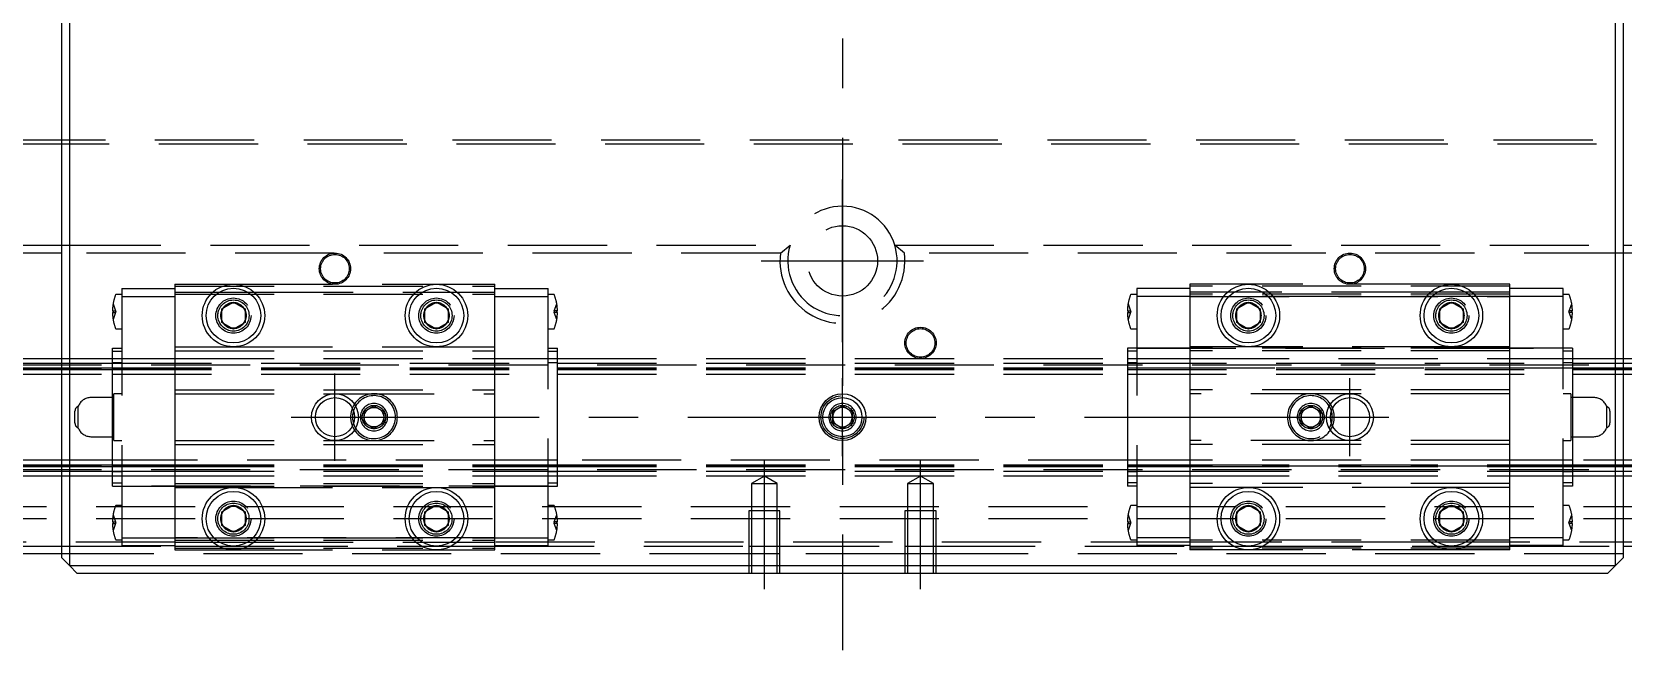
# Model space of a CAD drawing. Extents: x -40 to 841, y -348 to 108.
# Drawn here: x 156.2 to 360, y -109.8 to -30.7 of the extents above; entities that cross this region are included whole.
import ezdxf

# ---------------------------------------------------------------- set-up
doc = ezdxf.new("R2010")
doc.units = 0
doc.linetypes.add('CENTER', pattern=[50.8, 31.75, -6.35, 6.35, -6.35])
doc.linetypes.add('DASHED', pattern=[19.05, 12.7, -6.35])
doc.layers.get('0').update_dxf_attribs({"linetype": 'CONTINUOUS'})
doc.layers.add('CENTER', color=1, linetype='CENTER')

msp = doc.modelspace()

# ---------------------------------------------------------------- linework, layer by layer
at = {"color": 7, "linetype": 'CONTINUOUS'}
for p, q in [((160, -98), (160, 98)), ((161, 99), (161, -99)), ((359, -99), (359, 99)), ((360, 98), (360, -98)), ((146.71, -58), (160, -58)), ((160, -59), (147.94, -59)), ((360, -58), (373.29, -58)), ((372.06, -59), (360, -59)), ((180.5, -66.13), (182, -65.27)), ((180.5, -67.87), (180.5, -66.13)), ((182, -65.27), (183.5, -66.13)), ((183.5, -66.13), (183.5, -67.87)), ((206.5, -66.13), (208, -65.27)), ((206.5, -67.87), (206.5, -66.13)), ((208, -65.27), (209.5, -66.13)), ((209.5, -66.13), (209.5, -67.87)), ((310.5, -66.13), (312, -65.27)), ((310.5, -67.87), (310.5, -66.13)), ((312, -65.27), (313.5, -66.13)), ((313.5, -66.13), (313.5, -67.87)), ((336.5, -66.13), (338, -65.27)), ((336.5, -67.87), (336.5, -66.13)), ((338, -65.27), (339.5, -66.13)), ((339.5, -66.13), (339.5, -67.87)), ((182, -68.73), (180.5, -67.87)), ((183.5, -67.87), (182, -68.73)), ((208, -68.73), (206.5, -67.87)), ((209.5, -67.87), (208, -68.73)), ((312, -68.73), (310.5, -67.87)), ((313.5, -67.87), (312, -68.73)), ((338, -68.73), (336.5, -67.87)), ((339.5, -67.87), (338, -68.73)), ((0, -72.5), (160, -72.5)), ((360, -72.5), (520, -72.5)), ((0, -73.68), (160, -73.68)), ((0, -73.9), (160, -73.9)), ((360, -73.68), (520, -73.68)), ((360, -73.9), (520, -73.9)), ((0, -86.1), (160, -86.1)), ((0, -86.32), (160, -86.32)), ((0, -87.5), (160, -87.5)), ((360, -86.1), (520, -86.1)), ((360, -86.32), (520, -86.32)), ((360, -87.5), (520, -87.5)), ((180.5, -92.13), (182, -91.27)), ((182, -91.27), (183.5, -92.13)), ((206.5, -92.13), (208, -91.27)), ((208, -91.27), (209.5, -92.13)), ((310.5, -92.13), (312, -91.27)), ((312, -91.27), (313.5, -92.13)), ((336.5, -92.13), (338, -91.27)), ((338, -91.27), (339.5, -92.13)), ((180.5, -93.87), (180.5, -92.13)), ((183.5, -92.13), (183.5, -93.87)), ((206.5, -93.87), (206.5, -92.13)), ((209.5, -92.13), (209.5, -93.87)), ((310.5, -93.87), (310.5, -92.13)), ((313.5, -92.13), (313.5, -93.87)), ((336.5, -93.87), (336.5, -92.13)), ((339.5, -92.13), (339.5, -93.87)), ((182, -94.73), (180.5, -93.87)), ((183.5, -93.87), (182, -94.73)), ((208, -94.73), (206.5, -93.87)), ((209.5, -93.87), (208, -94.73)), ((312, -94.73), (310.5, -93.87)), ((313.5, -93.87), (312, -94.73)), ((338, -94.73), (336.5, -93.87)), ((339.5, -93.87), (338, -94.73)), ((1, -96.5), (160, -96.5)), ((160, -97.5), (2, -97.5)), ((360, -96.5), (519, -96.5)), ((160, -98), (161, -99)), ((161, -99), (359, -99)), ((161, -99), (162, -100)), ((358, -100), (359, -99)), ((359, -99), (360, -98)), ((358, -100), (162, -100))]:
    msp.add_line(p, q, dxfattribs=at)
at = {"color": 3, "linetype": 'DASHED'}
for p, q in [((0.5, -44.5), (519.5, -44.5)), ((1, -45), (519, -45)), ((160, -58), (253.29, -58)), ((252.06, -59), (160, -59)), ((252.06, -59), (253.29, -58)), ((266.71, -58), (360, -58)), ((267.94, -59), (266.71, -58)), ((360, -59), (267.94, -59)), ((174.5, -63), (182, -63)), ((174.5, -63), (174.5, -64)), ((182, -63), (208, -63)), ((208, -63), (215.5, -63)), ((215.5, -64), (215.5, -63)), ((304.5, -63), (304.5, -64)), ((312, -63), (304.5, -63)), ((338, -63), (312, -63)), ((345.5, -63), (338, -63)), ((345.5, -64), (345.5, -63)), ((167.7, -64.3), (166.99, -64.3)), ((167.7, -63.55), (167.7, -64.55)), ((167.7, -63.55), (174.5, -63.55)), ((167.7, -64.55), (167.7, -95.45)), ((167.7, -64.55), (174.5, -64.55)), ((174.5, -63.25), (215.5, -63.25)), ((174.5, -64), (174.5, -71)), ((174.5, -64), (179.35, -64)), ((174.5, -64.25), (215.5, -64.25)), ((179.35, -64), (180.2, -64)), ((180.2, -64), (183.8, -64)), ((183.8, -64), (184.65, -64)), ((184.65, -64), (205.35, -64)), ((205.35, -64), (206.2, -64)), ((206.2, -64), (209.8, -64)), ((209.8, -64), (210.65, -64)), ((210.65, -64), (215.5, -64)), ((215.5, -63.55), (222.3, -63.55)), ((215.5, -71), (215.5, -64)), ((215.5, -64.55), (222.3, -64.55)), ((222.3, -64.55), (222.3, -63.55)), ((223.01, -64.3), (222.3, -64.3)), ((222.3, -95.45), (222.3, -64.55)), ((297.7, -64.3), (296.99, -64.3)), ((304.5, -63.55), (297.7, -63.55)), ((297.7, -63.55), (297.7, -64.55)), ((297.7, -64.55), (297.7, -95.45)), ((304.5, -64.55), (297.7, -64.55)), ((345.5, -63.25), (304.5, -63.25)), ((304.5, -64), (304.5, -71)), ((309.35, -64), (304.5, -64)), ((345.5, -64.25), (304.5, -64.25)), ((345.5, -64.55), (304.5, -64.55)), ((304.5, -64.55), (345.5, -64.55)), ((310.2, -64), (309.35, -64)), ((313.8, -64), (310.2, -64)), ((314.65, -64), (313.8, -64)), ((335.35, -64), (314.65, -64)), ((336.2, -64), (335.35, -64)), ((339.8, -64), (336.2, -64)), ((340.65, -64), (339.8, -64)), ((345.5, -64), (340.65, -64)), ((352.3, -63.55), (345.5, -63.55)), ((345.5, -71), (345.5, -64)), ((352.3, -64.55), (345.5, -64.55)), ((352.3, -64.55), (352.3, -63.55)), ((353.01, -64.3), (352.3, -64.3)), ((352.3, -95.45), (352.3, -64.55)), ((166.5, -66.4), (166.58, -66.4)), ((166.58, -66.6), (166.5, -66.6)), ((166.58, -65.5), (166.9, -66.4)), ((166.58, -66.4), (166.9, -66.4)), ((166.58, -66.4), (166.58, -66.6)), ((166.9, -66.6), (166.58, -67.5)), ((166.58, -66.6), (166.9, -66.6)), ((166.9, -66.4), (166.94, -66.5)), ((166.9, -66.6), (166.94, -66.5)), ((180, -67), (180.03, -66.65)), ((206, -67), (206.03, -66.65)), ((223.1, -66.4), (223.06, -66.5)), ((223.1, -66.6), (223.06, -66.5)), ((223.1, -66.4), (223.42, -65.5)), ((223.42, -66.4), (223.1, -66.4)), ((223.42, -67.5), (223.1, -66.6)), ((223.42, -66.6), (223.1, -66.6)), ((223.42, -66.6), (223.42, -66.4)), ((223.42, -66.4), (223.5, -66.4)), ((223.5, -66.6), (223.42, -66.6)), ((296.5, -66.4), (296.58, -66.4)), ((296.58, -66.6), (296.5, -66.6)), ((296.58, -65.5), (296.9, -66.4)), ((296.58, -66.4), (296.9, -66.4)), ((296.58, -66.4), (296.58, -66.6)), ((296.9, -66.6), (296.58, -67.5)), ((296.58, -66.6), (296.9, -66.6)), ((296.9, -66.4), (296.94, -66.5)), ((296.9, -66.6), (296.94, -66.5)), ((310, -67), (310.03, -66.65)), ((336, -67), (336.03, -66.65)), ((353.1, -66.4), (353.06, -66.5)), ((353.1, -66.6), (353.06, -66.5)), ((353.1, -66.4), (353.42, -65.5)), ((353.42, -66.4), (353.1, -66.4)), ((353.42, -67.5), (353.1, -66.6)), ((353.42, -66.6), (353.1, -66.6)), ((353.42, -66.6), (353.42, -66.4)), ((353.42, -66.4), (353.5, -66.4)), ((353.5, -66.6), (353.42, -66.6)), ((166.99, -68.7), (167.7, -68.7)), ((222.3, -68.7), (223.01, -68.7)), ((296.99, -68.7), (297.7, -68.7)), ((352.3, -68.7), (353.01, -68.7)), ((166.5, -71.57), (166.5, -71.18)), ((166.5, -71.18), (167.7, -71.18)), ((174.5, -71), (174.5, -71.5)), ((174.5, -71), (182, -71)), ((182, -71), (208, -71)), ((208, -71), (215.5, -71)), ((215.5, -71.5), (215.5, -71)), ((222.3, -71.18), (223.5, -71.18)), ((223.5, -71.57), (223.5, -71.18)), ((304.5, -71.18), (296.5, -71.18)), ((296.5, -71.18), (296.5, -71.57)), ((297.7, -71.18), (352.3, -71.18)), ((304.5, -71), (304.5, -71.5)), ((312, -71), (304.5, -71)), ((345.5, -71.18), (304.5, -71.18)), ((338, -71), (312, -71)), ((345.5, -71), (338, -71)), ((345.5, -71.5), (345.5, -71)), ((353.5, -71.18), (345.5, -71.18)), ((353.5, -71.18), (353.5, -71.57)), ((0, -73.09), (160, -73.09)), ((0, -73.3), (520, -73.3)), ((160, -72.5), (166.5, -72.5)), ((160, -73.09), (166.5, -73.09)), ((166.5, -71.57), (167.7, -71.57)), ((166.5, -73.97), (166.5, -71.57)), ((166.5, -72.5), (174.5, -72.5)), ((166.5, -72.99), (167.7, -72.99)), ((166.5, -73.09), (223.5, -73.09)), ((174.5, -71.5), (174.5, -76.5)), ((174.5, -71.5), (215.5, -71.5)), ((174.5, -72.5), (215.5, -72.5)), ((215.5, -76.5), (215.5, -71.5)), ((215.5, -72.5), (223.5, -72.5)), ((222.3, -71.57), (223.5, -71.57)), ((222.3, -72.99), (223.5, -72.99)), ((223.5, -73.97), (223.5, -71.57)), ((223.5, -72.5), (296.5, -72.5)), ((223.5, -73.09), (296.5, -73.09)), ((296.5, -71.57), (296.5, -73.97)), ((297.7, -71.57), (296.5, -71.57)), ((296.5, -72.5), (304.5, -72.5)), ((296.5, -72.99), (297.7, -72.99)), ((296.5, -73.09), (353.5, -73.09)), ((304.5, -71.5), (304.5, -76.5)), ((345.5, -71.5), (304.5, -71.5)), ((304.5, -72.5), (345.5, -72.5)), ((345.5, -76.5), (345.5, -71.5)), ((345.5, -72.5), (353.5, -72.5)), ((353.5, -71.57), (352.3, -71.57)), ((352.3, -72.99), (353.5, -72.99)), ((353.5, -71.57), (353.5, -73.97)), ((353.5, -72.5), (360, -72.5)), ((353.5, -73.09), (360, -73.09)), ((360, -73.09), (520, -73.09)), ((0, -73.74), (166.5, -73.74)), ((0, -74.5), (166.5, -74.5)), ((160, -73.68), (166.5, -73.68)), ((160, -73.9), (166.5, -73.9)), ((166.5, -73.68), (223.5, -73.68)), ((166.5, -73.74), (223.5, -73.74)), ((166.5, -73.9), (223.5, -73.9)), ((166.5, -86.03), (166.5, -73.97)), ((166.5, -74.5), (223.5, -74.5)), ((223.5, -73.68), (296.5, -73.68)), ((223.5, -73.74), (296.5, -73.74)), ((223.5, -73.9), (296.5, -73.9)), ((223.5, -86.03), (223.5, -73.97)), ((223.5, -74.5), (296.5, -74.5)), ((296.5, -73.68), (353.5, -73.68)), ((353.5, -73.74), (296.5, -73.74)), ((296.5, -73.9), (353.5, -73.9)), ((296.5, -73.97), (296.5, -86.03)), ((296.5, -74.5), (353.5, -74.5)), ((353.5, -73.68), (360, -73.68)), ((353.5, -73.74), (520, -73.74)), ((353.5, -73.9), (360, -73.9)), ((353.5, -73.97), (353.5, -86.03)), ((353.5, -74.5), (520, -74.5)), ((167.7, -77), (166.7, -77)), ((166.7, -80), (166.7, -77)), ((174.5, -76.5), (215.5, -76.5)), ((174.5, -76.5), (174.5, -77)), ((174.5, -77), (195, -77)), ((174.5, -77), (174.5, -83)), ((195, -77), (215.5, -77)), ((215.5, -77), (215.5, -76.5)), ((215.5, -83), (215.5, -77)), ((304.5, -76.5), (304.5, -77)), ((345.5, -76.5), (304.5, -76.5)), ((304.5, -77), (304.5, -83)), ((325, -77), (304.5, -77)), ((345.5, -77), (325, -77)), ((345.5, -77), (345.5, -76.5)), ((345.5, -83), (345.5, -77)), ((353.3, -77), (352.3, -77)), ((353.3, -77), (353.3, -83)), ((161.7, -80), (161.7, -79.25)), ((162.12, -80), (162.12, -78.61)), ((166.7, -77.5), (163.75, -77.5)), ((198.75, -79.28), (200, -78.56)), ((198.75, -80.72), (198.75, -79.28)), ((200, -78.56), (201.25, -79.28)), ((201.25, -79.28), (201.25, -80.72)), ((258.75, -79.28), (260, -78.56)), ((258.75, -80.72), (258.75, -79.28)), ((260, -78.56), (261.25, -79.28)), ((261.25, -79.28), (261.25, -80.72)), ((318.75, -79.28), (320, -78.56)), ((318.75, -80.72), (318.75, -79.28)), ((320, -78.56), (321.25, -79.28)), ((321.25, -79.28), (321.25, -80.72)), ((356.25, -77.5), (353.3, -77.5)), ((357.88, -78.61), (357.88, -80)), ((358.3, -79.25), (358.3, -80)), ((161.7, -80.75), (161.7, -80)), ((162.12, -81.39), (162.12, -80)), ((166.7, -83), (166.7, -80)), ((198.5, -80), (198.52, -79.75)), ((200, -81.44), (198.75, -80.72)), ((201.25, -80.72), (200, -81.44)), ((258.5, -80), (258.52, -79.75)), ((260, -81.44), (258.75, -80.72)), ((261.25, -80.72), (260, -81.44)), ((318.5, -80), (318.52, -79.75)), ((320, -81.44), (318.75, -80.72)), ((321.25, -80.72), (320, -81.44)), ((357.88, -80), (357.88, -81.39)), ((358.3, -80), (358.3, -80.75)), ((163.75, -82.5), (166.7, -82.5)), ((166.7, -83), (167.7, -83)), ((174.5, -83), (195, -83)), ((174.5, -83), (174.5, -83.5)), ((174.5, -83.5), (174.5, -88.5)), ((174.5, -83.5), (215.5, -83.5)), ((195, -83), (215.5, -83)), ((215.5, -83.5), (215.5, -83)), ((215.5, -88.5), (215.5, -83.5)), ((304.5, -83), (304.5, -83.5)), ((325, -83), (304.5, -83)), ((304.5, -83.5), (304.5, -88.5)), ((345.5, -83.5), (304.5, -83.5)), ((345.5, -83), (325, -83)), ((345.5, -83.5), (345.5, -83)), ((345.5, -88.5), (345.5, -83.5)), ((352.3, -83), (353.3, -83)), ((353.3, -82.5), (356.25, -82.5)), ((166.5, -85.5), (0, -85.5)), ((174.5, -85.5), (166.5, -85.5)), ((215.5, -85.5), (174.5, -85.5)), ((223.5, -85.5), (215.5, -85.5)), ((296.5, -85.5), (223.5, -85.5)), ((304.5, -85.5), (296.5, -85.5)), ((345.5, -85.5), (304.5, -85.5)), ((353.5, -85.5), (345.5, -85.5)), ((520, -85.5), (353.5, -85.5)), ((0, -86.26), (166.5, -86.26)), ((0, -86.7), (520, -86.7)), ((0, -86.91), (160, -86.91)), ((160, -86.1), (166.5, -86.1)), ((160, -86.32), (166.5, -86.32)), ((160, -86.91), (166.5, -86.91)), ((160, -87.5), (166.5, -87.5)), ((166.5, -88.43), (166.5, -86.03)), ((166.5, -86.1), (174.5, -86.1)), ((166.5, -86.26), (174.5, -86.26)), ((166.5, -86.32), (174.5, -86.32)), ((166.5, -86.91), (174.5, -86.91)), ((167.7, -87.01), (166.5, -87.01)), ((166.5, -87.5), (174.5, -87.5)), ((174.5, -86.1), (215.5, -86.1)), ((174.5, -86.26), (215.5, -86.26)), ((174.5, -86.32), (215.5, -86.32)), ((174.5, -86.91), (215.5, -86.91)), ((174.5, -87.5), (215.5, -87.5)), ((215.5, -86.1), (223.5, -86.1)), ((215.5, -86.26), (223.5, -86.26)), ((215.5, -86.32), (223.5, -86.32)), ((215.5, -86.91), (223.5, -86.91)), ((215.5, -87.5), (223.5, -87.5)), ((223.5, -87.01), (222.3, -87.01)), ((223.5, -88.43), (223.5, -86.03)), ((223.5, -86.1), (296.5, -86.1)), ((223.5, -86.26), (296.5, -86.26)), ((223.5, -86.32), (296.5, -86.32)), ((223.5, -86.91), (296.5, -86.91)), ((223.5, -87.5), (296.5, -87.5)), ((250, -87.55), (248.35, -88.5)), ((251.65, -88.5), (250, -87.55)), ((270, -87.55), (268.35, -88.5)), ((271.65, -88.5), (270, -87.55)), ((296.5, -86.03), (296.5, -88.43)), ((296.5, -86.1), (304.5, -86.1)), ((304.5, -86.26), (296.5, -86.26)), ((296.5, -86.32), (304.5, -86.32)), ((296.5, -86.91), (304.5, -86.91)), ((297.7, -87.01), (296.5, -87.01)), ((296.5, -87.5), (304.5, -87.5)), ((304.5, -86.1), (345.5, -86.1)), ((345.5, -86.26), (304.5, -86.26)), ((304.5, -86.32), (345.5, -86.32)), ((304.5, -86.91), (345.5, -86.91)), ((304.5, -87.5), (345.5, -87.5)), ((345.5, -86.1), (353.5, -86.1)), ((353.5, -86.26), (345.5, -86.26)), ((345.5, -86.32), (353.5, -86.32)), ((345.5, -86.91), (353.5, -86.91)), ((345.5, -87.5), (353.5, -87.5)), ((353.5, -87.01), (352.3, -87.01)), ((353.5, -86.03), (353.5, -88.43)), ((353.5, -86.1), (360, -86.1)), ((353.5, -86.26), (520, -86.26)), ((353.5, -86.32), (360, -86.32)), ((353.5, -86.91), (360, -86.91)), ((353.5, -87.5), (360, -87.5)), ((360, -86.91), (520, -86.91)), ((166.5, -88.82), (166.5, -88.43)), ((166.5, -88.43), (167.7, -88.43)), ((166.5, -88.82), (174.5, -88.82)), ((222.3, -88.82), (167.7, -88.82)), ((174.5, -88.5), (215.5, -88.5)), ((174.5, -88.5), (174.5, -89)), ((174.5, -88.82), (215.5, -88.82)), ((174.5, -89), (182, -89)), ((174.5, -89), (174.5, -96)), ((182, -89), (208, -89)), ((208, -89), (215.5, -89)), ((215.5, -89), (215.5, -88.5)), ((215.5, -88.82), (223.5, -88.82)), ((215.5, -96), (215.5, -89)), ((222.3, -88.43), (223.5, -88.43)), ((223.5, -88.82), (223.5, -88.43)), ((248.35, -88.5), (248.35, -92)), ((248.35, -88.5), (251.65, -88.5)), ((251.65, -92), (251.65, -88.5)), ((268.35, -88.5), (268.35, -92)), ((268.35, -88.5), (271.65, -88.5)), ((271.65, -92), (271.65, -88.5)), ((296.5, -88.43), (296.5, -88.82)), ((297.7, -88.43), (296.5, -88.43)), ((297.7, -88.82), (296.5, -88.82)), ((304.5, -88.5), (304.5, -89)), ((345.5, -88.5), (304.5, -88.5)), ((304.5, -89), (304.5, -96)), ((312, -89), (304.5, -89)), ((338, -89), (312, -89)), ((345.5, -89), (338, -89)), ((345.5, -89), (345.5, -88.5)), ((345.5, -96), (345.5, -89)), ((353.5, -88.43), (352.3, -88.43)), ((353.5, -88.82), (352.3, -88.82)), ((353.5, -88.43), (353.5, -88.82)), ((520, -91.5), (0, -91.5)), ((167.7, -91.3), (166.99, -91.3)), ((223.01, -91.3), (222.3, -91.3)), ((297.7, -91.3), (296.99, -91.3)), ((353.01, -91.3), (352.3, -91.3)), ((520, -93), (0, -93)), ((166.5, -93.4), (166.58, -93.4)), ((166.58, -93.6), (166.5, -93.6)), ((166.58, -92.5), (166.9, -93.4)), ((166.58, -93.4), (166.9, -93.4)), ((166.58, -93.4), (166.58, -93.6)), ((166.9, -93.6), (166.58, -94.5)), ((166.58, -93.6), (166.9, -93.6)), ((166.9, -93.4), (166.94, -93.5)), ((166.9, -93.6), (166.94, -93.5)), ((180, -93), (180.02, -92.7)), ((206, -93), (206.03, -92.65)), ((223.1, -93.4), (223.06, -93.5)), ((223.1, -93.6), (223.06, -93.5)), ((223.1, -93.4), (223.42, -92.5)), ((223.42, -93.4), (223.1, -93.4)), ((223.42, -94.5), (223.1, -93.6)), ((223.42, -93.6), (223.1, -93.6)), ((223.42, -93.6), (223.42, -93.4)), ((223.42, -93.4), (223.5, -93.4)), ((223.5, -93.6), (223.42, -93.6)), ((248, -92), (248, -100)), ((252, -92), (248, -92)), ((248.35, -92), (248.35, -100)), ((251.65, -100), (251.65, -92)), ((252, -100), (252, -92)), ((268, -92), (268, -100)), ((272, -92), (268, -92)), ((268.35, -92), (268.35, -100)), ((271.65, -100), (271.65, -92)), ((272, -100), (272, -92)), ((296.5, -93.4), (296.58, -93.4)), ((296.58, -93.6), (296.5, -93.6)), ((296.58, -92.5), (296.9, -93.4)), ((296.58, -93.4), (296.9, -93.4)), ((296.58, -93.4), (296.58, -93.6)), ((296.9, -93.6), (296.58, -94.5)), ((296.58, -93.6), (296.9, -93.6)), ((296.9, -93.4), (296.94, -93.5)), ((296.9, -93.6), (296.94, -93.5)), ((310, -93), (310.02, -92.7)), ((336, -93), (336.03, -92.65)), ((353.1, -93.4), (353.06, -93.5)), ((353.1, -93.6), (353.06, -93.5)), ((353.1, -93.4), (353.42, -92.5)), ((353.42, -93.4), (353.1, -93.4)), ((353.42, -94.5), (353.1, -93.6)), ((353.42, -93.6), (353.1, -93.6)), ((353.42, -93.6), (353.42, -93.4)), ((353.42, -93.4), (353.5, -93.4)), ((353.5, -93.6), (353.42, -93.6)), ((166.99, -95.7), (167.7, -95.7)), ((167.7, -95.45), (167.7, -96.45)), ((167.7, -95.45), (174.5, -95.45)), ((174.5, -95.45), (215.5, -95.45)), ((215.5, -95.45), (174.5, -95.45)), ((174.5, -95.75), (215.5, -95.75)), ((215.5, -95.45), (222.3, -95.45)), ((222.3, -96.45), (222.3, -95.45)), ((222.3, -95.7), (223.01, -95.7)), ((296.99, -95.7), (297.7, -95.7)), ((304.5, -95.45), (297.7, -95.45)), ((297.7, -95.45), (297.7, -96.45)), ((345.5, -95.75), (304.5, -95.75)), ((352.3, -95.45), (345.5, -95.45)), ((352.3, -96.45), (352.3, -95.45)), ((352.3, -95.7), (353.01, -95.7)), ((174.5, -96), (0.5, -96)), ((160, -96.5), (174.5, -96.5)), ((248, -97.5), (160, -97.5)), ((167.7, -96.45), (174.5, -96.45)), ((174.5, -96), (174.5, -97)), ((174.5, -96), (179.35, -96)), ((174.5, -96.5), (180.06, -96.5)), ((174.5, -96.75), (215.5, -96.75)), ((174.5, -97), (182, -97)), ((179.35, -96), (180.2, -96)), ((180.06, -96.5), (182, -96.5)), ((180.2, -96), (183.8, -96)), ((182, -96.5), (183.94, -96.5)), ((182, -97), (208, -97)), ((183.8, -96), (184.65, -96)), ((183.94, -96.5), (206.06, -96.5)), ((184.65, -96), (205.35, -96)), ((205.35, -96), (206.2, -96)), ((206.06, -96.5), (208, -96.5)), ((206.2, -96), (209.8, -96)), ((208, -96.5), (209.94, -96.5)), ((208, -97), (215.5, -97)), ((209.8, -96), (210.65, -96)), ((209.94, -96.5), (215.5, -96.5)), ((210.65, -96), (215.5, -96)), ((215.5, -97), (215.5, -96)), ((304.5, -96), (215.5, -96)), ((215.5, -96.45), (222.3, -96.45)), ((215.5, -96.5), (248, -96.5)), ((248, -96.5), (252, -96.5)), ((252, -97.5), (248, -97.5)), ((252, -96.5), (268, -96.5)), ((268, -97.5), (252, -97.5)), ((268, -96.5), (272, -96.5)), ((272, -97.5), (268, -97.5)), ((272, -96.5), (304.5, -96.5)), ((360, -97.5), (272, -97.5)), ((304.5, -96.45), (297.7, -96.45)), ((304.5, -96), (304.5, -97)), ((309.35, -96), (304.5, -96)), ((304.5, -96.5), (310.06, -96.5)), ((345.5, -96.75), (304.5, -96.75)), ((312, -97), (304.5, -97)), ((310.2, -96), (309.35, -96)), ((310.06, -96.5), (312, -96.5)), ((313.8, -96), (310.2, -96)), ((312, -96.5), (313.94, -96.5)), ((338, -97), (312, -97)), ((314.65, -96), (313.8, -96)), ((313.94, -96.5), (336.06, -96.5)), ((335.35, -96), (314.65, -96)), ((336.2, -96), (335.35, -96)), ((336.06, -96.5), (338, -96.5)), ((339.8, -96), (336.2, -96)), ((338, -96.5), (339.94, -96.5)), ((345.5, -97), (338, -97)), ((340.65, -96), (339.8, -96)), ((339.94, -96.5), (345.5, -96.5)), ((345.5, -96), (340.65, -96)), ((345.5, -97), (345.5, -96)), ((519.5, -96), (345.5, -96)), ((352.3, -96.45), (345.5, -96.45)), ((345.5, -96.5), (360, -96.5))]:
    msp.add_line(p, q, dxfattribs=at)
for centre, radius in [((260, -60), 4.5), ((195, -61), 2), ((325, -61), 2), ((195, -61), 1.83), ((325, -61), 1.83), ((182, -67), 2.25), ((182, -67), 2), ((208, -67), 2.25), ((208, -67), 2), ((312, -67), 2.25), ((312, -67), 2), ((338, -67), 2.25), ((338, -67), 2), ((182, -67), 1.62), ((208, -67), 1.62), ((312, -67), 1.62), ((338, -67), 1.62), ((270, -70.5), 2), ((270, -70.5), 1.83), ((260, -80), 2.75), ((200, -80), 1.5), ((200, -80), 1.25), ((260, -80), 1.5), ((320, -80), 1.5), ((182, -93), 2.25), ((182, -93), 2), ((182, -93), 1.62), ((208, -93), 2.25), ((208, -93), 2), ((208, -93), 1.62), ((312, -93), 2.25), ((312, -93), 2), ((312, -93), 1.62), ((338, -93), 2.25), ((338, -93), 2), ((338, -93), 1.62)]:
    msp.add_circle(centre, radius, dxfattribs=at)
at = {"color": 7, "linetype": 'CONTINUOUS'}
for centre, radius in [((182, -67), 4), ((208, -67), 4), ((312, -67), 4), ((338, -67), 4), ((182, -67), 3.5), ((208, -67), 3.5), ((312, -67), 3.5), ((338, -67), 3.5), ((260, -80), 3), ((195, -80), 2.5), ((260, -80), 2.5), ((325, -80), 2.5), ((182, -93), 4), ((182, -93), 3.5), ((208, -93), 4), ((208, -93), 3.5), ((312, -93), 4), ((312, -93), 3.5), ((338, -93), 4), ((338, -93), 3.5)]:
    msp.add_circle(centre, radius, dxfattribs=at)
at = {"color": 3, "linetype": 'CONTINUOUS'}
for centre in [(195, -80), (325, -80)]:
    msp.add_circle(centre, 3, dxfattribs=at)
at = {"color": 3, "linetype": 'DASHED'}
for centre, radius, start, end in [((260, -60), 7, 16.6015, 163.3985), ((260, -60), 8, 172.8192, 7.1808), ((260, -60), 7, 163.3985, 16.6015), ((172.5, -66.5), 6, 159.1494, 170.4059), ((166.99, -64.4), 0.1, 90, 159.1494), ((223.01, -64.4), 0.1, 20.8506, 90), ((217.5, -66.5), 6, 9.5941, 20.8506), ((302.5, -66.5), 6, 159.1494, 170.4059), ((296.99, -64.4), 0.1, 90, 159.1494), ((353.01, -64.4), 0.1, 20.8506, 90), ((347.5, -66.5), 6, 9.5941, 20.8506), ((172.5, -66.5), 6, 170.4203, 179.0449), ((172.5, -66.5), 6, 180.9551, 189.5797), ((182, -67), 1.65, 155.38, 180), ((182, -67), 1.65, 180, 204.62), ((182, -67), 1.62, 158.1587, 201.8413), ((182, -67), 1.62, 141.8413, 158.1587), ((182, -67), 1.65, 144.62, 155.38), ((182, -67), 1.65, 95.38, 144.62), ((182, -67), 1.62, 98.1587, 141.8413), ((182, -67), 1.62, 81.8413, 98.1587), ((182, -67), 1.65, 84.62, 95.38), ((182, -67), 1.65, 35.38, 84.62), ((182, -67), 1.62, 38.1587, 81.8413), ((182, -67), 1.62, 21.8413, 38.1587), ((182, -67), 1.65, 24.62, 35.38), ((182, -67), 1.65, 335.38, 24.62), ((182, -67), 1.62, 0, 21.8413), ((182, -67), 1.62, 338.1587, 0), ((208, -67), 1.65, 155.38, 180), ((208, -67), 1.65, 180, 204.62), ((208, -67), 1.62, 158.1587, 201.8413), ((208, -67), 1.62, 141.8413, 158.1587), ((208, -67), 1.65, 144.62, 155.38), ((208, -67), 1.65, 95.38, 144.62), ((208, -67), 1.62, 98.1587, 141.8413), ((208, -67), 1.62, 81.8413, 98.1587), ((208, -67), 1.65, 84.62, 95.38), ((208, -67), 1.65, 35.38, 84.62), ((208, -67), 1.62, 38.1587, 81.8413), ((208, -67), 1.62, 21.8413, 38.1587), ((208, -67), 1.65, 24.62, 35.38), ((208, -67), 1.65, 335.38, 24.62), ((208, -67), 1.62, 0, 21.8413), ((208, -67), 1.62, 338.1587, 0), ((217.5, -66.5), 6, 0.9551, 9.5797), ((217.5, -66.5), 6, 350.4203, 359.0449), ((302.5, -66.5), 6, 170.4203, 179.0449), ((302.5, -66.5), 6, 180.9551, 189.5797), ((312, -67), 1.65, 155.38, 180), ((312, -67), 1.65, 180, 204.62), ((312, -67), 1.62, 158.1587, 201.8413), ((312, -67), 1.62, 141.8413, 158.1587), ((312, -67), 1.65, 144.62, 155.38), ((312, -67), 1.65, 95.38, 144.62), ((312, -67), 1.62, 98.1587, 141.8413), ((312, -67), 1.62, 81.8413, 98.1587), ((312, -67), 1.65, 84.62, 95.38), ((312, -67), 1.65, 35.38, 84.62), ((312, -67), 1.62, 38.1587, 81.8413), ((312, -67), 1.62, 21.8413, 38.1587), ((312, -67), 1.65, 24.62, 35.38), ((312, -67), 1.65, 335.38, 24.62), ((312, -67), 1.62, 0, 21.8413), ((312, -67), 1.62, 338.1587, 0), ((338, -67), 1.65, 155.38, 180), ((338, -67), 1.65, 180, 204.62), ((338, -67), 1.62, 158.1587, 201.8413), ((338, -67), 1.62, 141.8413, 158.1587), ((338, -67), 1.65, 144.62, 155.38), ((338, -67), 1.65, 95.38, 144.62), ((338, -67), 1.62, 98.1587, 141.8413), ((338, -67), 1.62, 81.8413, 98.1587), ((338, -67), 1.65, 84.62, 95.38), ((338, -67), 1.65, 35.38, 84.62), ((338, -67), 1.62, 38.1587, 81.8413), ((338, -67), 1.62, 21.8413, 38.1587), ((338, -67), 1.65, 24.62, 35.38), ((338, -67), 1.65, 335.38, 24.62), ((338, -67), 1.62, 0, 21.8413), ((338, -67), 1.62, 338.1587, 0), ((347.5, -66.5), 6, 0.9551, 9.5797), ((347.5, -66.5), 6, 350.4203, 359.0449), ((172.5, -66.5), 6, 189.5941, 200.8506), ((166.99, -68.6), 0.1, 200.8506, 270), ((182, -67), 1.62, 201.8413, 218.1587), ((182, -67), 1.65, 204.62, 215.38), ((182, -67), 1.65, 215.38, 264.62), ((182, -67), 1.62, 218.1587, 261.8413), ((182, -67), 1.62, 261.8413, 278.1587), ((182, -67), 1.65, 264.62, 275.38), ((182, -67), 1.65, 275.38, 324.62), ((182, -67), 1.62, 278.1587, 321.8413), ((182, -67), 1.62, 321.8413, 338.1587), ((182, -67), 1.65, 324.62, 335.38), ((208, -67), 1.62, 201.8413, 218.1587), ((208, -67), 1.65, 204.62, 215.38), ((208, -67), 1.65, 215.38, 264.62), ((208, -67), 1.62, 218.1587, 261.8413), ((208, -67), 1.62, 261.8413, 278.1587), ((208, -67), 1.65, 264.62, 275.38), ((208, -67), 1.65, 275.38, 324.62), ((208, -67), 1.62, 278.1587, 321.8413), ((208, -67), 1.62, 321.8413, 338.1587), ((208, -67), 1.65, 324.62, 335.38), ((223.01, -68.6), 0.1, 270, 339.1494), ((217.5, -66.5), 6, 339.1494, 350.4059), ((302.5, -66.5), 6, 189.5941, 200.8506), ((296.99, -68.6), 0.1, 200.8506, 270), ((312, -67), 1.62, 201.8413, 218.1587), ((312, -67), 1.65, 204.62, 215.38), ((312, -67), 1.65, 215.38, 264.62), ((312, -67), 1.62, 218.1587, 261.8413), ((312, -67), 1.62, 261.8413, 278.1587), ((312, -67), 1.65, 264.62, 275.38), ((312, -67), 1.65, 275.38, 324.62), ((312, -67), 1.62, 278.1587, 321.8413), ((312, -67), 1.62, 321.8413, 338.1587), ((312, -67), 1.65, 324.62, 335.38), ((338, -67), 1.62, 201.8413, 218.1587), ((338, -67), 1.65, 204.62, 215.38), ((338, -67), 1.65, 215.38, 264.62), ((338, -67), 1.62, 218.1587, 261.8413), ((338, -67), 1.62, 261.8413, 278.1587), ((338, -67), 1.65, 264.62, 275.38), ((338, -67), 1.65, 275.38, 324.62), ((338, -67), 1.62, 278.1587, 321.8413), ((338, -67), 1.62, 321.8413, 338.1587), ((338, -67), 1.65, 324.62, 335.38), ((353.01, -68.6), 0.1, 270, 339.1494), ((347.5, -66.5), 6, 339.1494, 350.4059), ((200, -80), 3, 0, 146.4427), ((200, -80), 2.75, 0, 148.9612), ((320, -80), 3, 33.5573, 180), ((320, -80), 2.75, 31.0388, 328.9612), ((162.4, -79.25), 0.7, 113.3901, 180), ((163.75, -79.25), 1.75, 90, 158.4596), ((200, -80), 3, 157.6684, 180), ((200, -80), 3, 146.4427, 157.6684), ((200, -80), 2.75, 163.1009, 196.8991), ((200, -80), 2.75, 148.9612, 163.1009), ((200, -80), 1.75, 0, 180), ((260, -80), 1.75, 0, 180), ((260, -80), 1.25, 120, 180), ((260, -80), 1.25, 60, 120), ((260, -80), 1.25, 0, 60), ((320, -80), 1.75, 0, 180), ((320, -80), 1.25, 60, 180), ((320, -80), 1.25, 0, 60), ((320, -80), 2.75, 16.8991, 31.0388), ((320, -80), 3, 22.3316, 33.5573), ((320, -80), 2.75, 0, 16.8991), ((320, -80), 3, 0, 22.3316), ((356.25, -79.25), 1.75, 21.5404, 90), ((357.6, -79.25), 0.7, 0, 66.6201), ((162.4, -80.75), 0.7, 180, 246.6201), ((163.75, -80.75), 1.75, 201.5404, 270), ((200, -80), 3, 180, 202.3316), ((200, -80), 3, 202.3316, 213.5573), ((200, -80), 2.75, 196.8991, 211.0388), ((200, -80), 3, 213.5573, 0), ((200, -80), 2.75, 211.0388, 0), ((200, -80), 1.75, 180, 0), ((260, -80), 1.75, 180, 0), ((260, -80), 1.25, 180, 240), ((260, -80), 1.25, 240, 300), ((260, -80), 1.25, 300, 0), ((320, -80), 3, 180, 326.4427), ((320, -80), 1.75, 180, 0), ((320, -80), 1.25, 180, 300), ((320, -80), 1.25, 300, 0), ((320, -80), 2.75, 328.9612, 343.1009), ((320, -80), 3, 326.4427, 337.6684), ((320, -80), 2.75, 343.1009, 0), ((320, -80), 3, 337.6684, 0), ((356.25, -80.75), 1.75, 270, 338.4596), ((357.6, -80.75), 0.7, 293.3901, 360), ((172.5, -93.5), 6, 159.1494, 170.4059), ((166.99, -91.4), 0.1, 90, 159.1494), ((182, -93), 1.65, 95.38, 144.62), ((182, -93), 1.62, 98.1587, 141.8413), ((182, -93), 1.62, 81.8413, 98.1587), ((182, -93), 1.65, 84.62, 95.38), ((182, -93), 1.65, 35.38, 84.62), ((182, -93), 1.62, 38.1587, 81.8413), ((208, -93), 1.65, 95.38, 144.62), ((208, -93), 1.62, 98.1587, 141.8413), ((208, -93), 1.62, 81.8413, 98.1587), ((208, -93), 1.65, 84.62, 95.38), ((208, -93), 1.65, 35.38, 84.62), ((208, -93), 1.62, 38.1587, 81.8413), ((223.01, -91.4), 0.1, 20.8506, 90), ((217.5, -93.5), 6, 9.5941, 20.8506), ((302.5, -93.5), 6, 159.1494, 170.4059), ((296.99, -91.4), 0.1, 90, 159.1494), ((312, -93), 1.65, 95.38, 144.62), ((312, -93), 1.62, 98.1587, 141.8413), ((312, -93), 1.62, 81.8413, 98.1587), ((312, -93), 1.65, 84.62, 95.38), ((312, -93), 1.65, 35.38, 84.62), ((312, -93), 1.62, 38.1587, 81.8413), ((338, -93), 1.65, 95.38, 144.62), ((338, -93), 1.65, 95.38, 144.62), ((338, -93), 1.62, 98.1587, 141.8413), ((338, -93), 1.62, 81.8413, 98.1587), ((338, -93), 1.65, 84.62, 95.38), ((338, -93), 1.65, 84.62, 95.38), ((338, -93), 1.65, 35.38, 84.62), ((338, -93), 1.65, 35.38, 84.62), ((338, -93), 1.62, 38.1587, 81.8413), ((353.01, -91.4), 0.1, 20.8506, 90), ((347.5, -93.5), 6, 9.5941, 20.8506), ((172.5, -93.5), 6, 170.4203, 179.0449), ((172.5, -93.5), 6, 180.9551, 189.5797), ((182, -93), 1.65, 155.38, 180), ((182, -93), 1.65, 180, 204.62), ((182, -93), 1.62, 158.1587, 201.8413), ((182, -93), 1.62, 141.8413, 158.1587), ((182, -93), 1.65, 144.62, 155.38), ((182, -93), 1.62, 201.8413, 218.1587), ((182, -93), 1.65, 204.62, 215.38), ((182, -93), 1.62, 21.8413, 38.1587), ((182, -93), 1.62, 321.8413, 338.1587), ((182, -93), 1.65, 24.62, 35.38), ((182, -93), 1.65, 324.62, 335.38), ((182, -93), 1.65, 335.38, 24.62), ((182, -93), 1.62, 0, 21.8413), ((182, -93), 1.62, 338.1587, 0), ((208, -93), 1.65, 155.38, 180), ((208, -93), 1.65, 180, 204.62), ((208, -93), 1.62, 158.1587, 201.8413), ((208, -93), 1.62, 141.8413, 158.1587), ((208, -93), 1.65, 144.62, 155.38), ((208, -93), 1.62, 201.8413, 218.1587), ((208, -93), 1.65, 204.62, 215.38), ((208, -93), 1.62, 21.8413, 38.1587), ((208, -93), 1.62, 321.8413, 338.1587), ((208, -93), 1.65, 24.62, 35.38), ((208, -93), 1.65, 324.62, 335.38), ((208, -93), 1.65, 335.38, 24.62), ((208, -93), 1.62, 0, 21.8413), ((208, -93), 1.62, 338.1587, 0), ((217.5, -93.5), 6, 0.9551, 9.5797), ((217.5, -93.5), 6, 350.4203, 359.0449), ((302.5, -93.5), 6, 170.4203, 179.0449), ((302.5, -93.5), 6, 180.9551, 189.5797), ((312, -93), 1.65, 155.38, 180), ((312, -93), 1.65, 180, 204.62), ((312, -93), 1.62, 158.1587, 201.8413), ((312, -93), 1.62, 141.8413, 158.1587), ((312, -93), 1.65, 144.62, 155.38), ((312, -93), 1.62, 201.8413, 218.1587), ((312, -93), 1.65, 204.62, 215.38), ((312, -93), 1.62, 21.8413, 38.1587), ((312, -93), 1.62, 321.8413, 338.1587), ((312, -93), 1.65, 24.62, 35.38), ((312, -93), 1.65, 324.62, 335.38), ((312, -93), 1.65, 335.38, 24.62), ((312, -93), 1.62, 0, 21.8413), ((312, -93), 1.62, 338.1587, 0), ((338, -93), 1.65, 155.38, 180), ((338, -93), 1.65, 155.38, 180), ((338, -93), 1.65, 180, 204.62), ((338, -93), 1.65, 180, 204.62), ((338, -93), 1.62, 158.1587, 201.8413), ((338, -93), 1.62, 141.8413, 158.1587), ((338, -93), 1.65, 144.62, 155.38), ((338, -93), 1.65, 144.62, 155.38), ((338, -93), 1.62, 201.8413, 218.1587), ((338, -93), 1.65, 204.62, 215.38), ((338, -93), 1.65, 204.62, 215.38), ((338, -93), 1.62, 21.8413, 38.1587), ((338, -93), 1.62, 321.8413, 338.1587), ((338, -93), 1.65, 24.62, 35.38), ((338, -93), 1.65, 24.62, 35.38), ((338, -93), 1.65, 324.62, 335.38), ((338, -93), 1.65, 324.62, 335.38), ((338, -93), 1.65, 335.38, 24.62), ((338, -93), 1.65, 335.38, 24.62), ((338, -93), 1.62, 0, 21.8413), ((338, -93), 1.62, 338.1587, 0), ((347.5, -93.5), 6, 0.9551, 9.5797), ((347.5, -93.5), 6, 350.4203, 359.0449), ((172.5, -93.5), 6, 189.5941, 200.8506), ((166.99, -95.6), 0.1, 200.8506, 270), ((182, -93), 1.65, 215.38, 264.62), ((182, -93), 1.62, 218.1587, 261.8413), ((182, -93), 1.62, 261.8413, 278.1587), ((182, -93), 1.65, 264.62, 275.38), ((182, -93), 1.65, 275.38, 324.62), ((182, -93), 1.62, 278.1587, 321.8413), ((208, -93), 1.65, 215.38, 264.62), ((208, -93), 1.62, 218.1587, 261.8413), ((208, -93), 1.62, 261.8413, 278.1587), ((208, -93), 1.65, 264.62, 275.38), ((208, -93), 1.65, 275.38, 324.62), ((208, -93), 1.62, 278.1587, 321.8413), ((223.01, -95.6), 0.1, 270, 339.1494), ((217.5, -93.5), 6, 339.1494, 350.4059), ((302.5, -93.5), 6, 189.5941, 200.8506), ((296.99, -95.6), 0.1, 200.8506, 270), ((312, -93), 1.65, 215.38, 264.62), ((312, -93), 1.62, 218.1587, 261.8413), ((312, -93), 1.62, 261.8413, 278.1587), ((312, -93), 1.65, 264.62, 275.38), ((312, -93), 1.65, 275.38, 324.62), ((312, -93), 1.62, 278.1587, 321.8413), ((338, -93), 1.65, 215.38, 264.62), ((338, -93), 1.65, 215.38, 264.62), ((338, -93), 1.62, 218.1587, 261.8413), ((338, -93), 1.62, 261.8413, 278.1587), ((338, -93), 1.65, 264.62, 275.38), ((338, -93), 1.65, 264.62, 275.38), ((338, -93), 1.65, 275.38, 324.62), ((338, -93), 1.65, 275.38, 324.62), ((338, -93), 1.62, 278.1587, 321.8413), ((353.01, -95.6), 0.1, 270, 339.1494), ((347.5, -93.5), 6, 339.1494, 350.4059)]:
    msp.add_arc(centre, radius, start, end, dxfattribs=at)
at = {"layer": 'CENTER', "color": 1, "linetype": 'CENTER'}
for p, q in [((260, 108.17), (260, -109.83)), ((260, -70.4), (260, -49.6)), ((249.6, -60), (270.4, -60)), ((195, -85.6), (195, -74.4)), ((260, -85), (260, -75)), ((325, -85), (325, -75)), ((189.4, -80), (320, -80)), ((255, -80), (265, -80)), ((320, -80), (330, -80)), ((250, -102), (250, -85.55)), ((270, -102), (270, -85.55))]:
    msp.add_line(p, q, dxfattribs=at)

doc.saveas('drawing.dxf')
